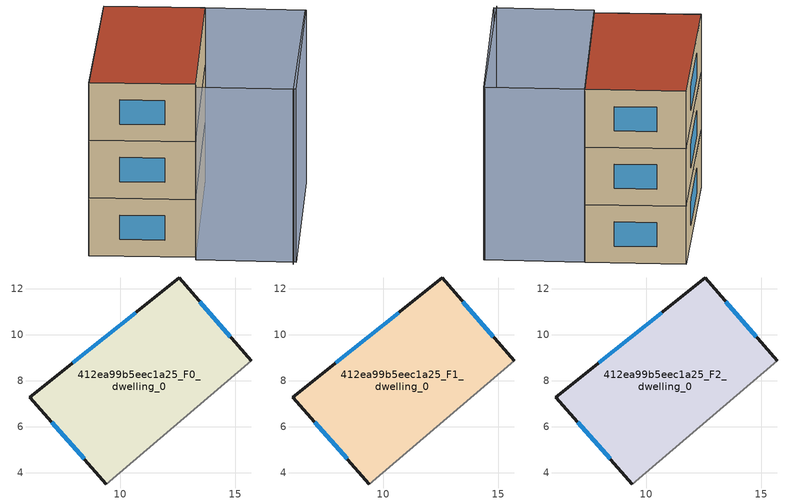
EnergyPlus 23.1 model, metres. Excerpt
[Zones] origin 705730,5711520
412ea99b5eec1a25_F0_dwelling_0
 floor ground (EU_floor_Construction): 12.57,12.47 15.7,8.88 9.4,3.51 6.07,7.27 z0
 wall outside (EU_wall_Construction): 15.7,8.88 12.57,12.47 6.07,7.27 9.4,3.51 z0:3
 wall adiabatic (EU_wall_Construction): 9.4,3.51 15.7,8.88 z0:3
 window (EU_Window_Construction): 14.8,9.91 13.47,11.43 / 7.03,6.18 8.44,4.6 / 10.69,10.97 7.95,8.77 z0.87:2.13
412ea99b5eec1a25_F1_dwelling_0
 floor to 412ea99b5eec1a25_F0_dwelling_0 (EU_floor_Construction): 12.57,12.47 15.7,8.88 9.4,3.51 6.07,7.27 z3
 wall outside (EU_wall_Construction): 15.7,8.88 12.57,12.47 6.07,7.27 9.4,3.51 z3:6
 wall adiabatic (EU_wall_Construction): 9.4,3.51 15.7,8.88 z3:6
 window (EU_Window_Construction): 14.8,9.91 13.47,11.43 / 7.03,6.18 8.44,4.6 / 10.69,10.97 7.95,8.77 z3.87:5.13
412ea99b5eec1a25_F2_dwelling_0
 floor to 412ea99b5eec1a25_F1_dwelling_0 (EU_floor_Construction): 12.57,12.47 15.7,8.88 9.4,3.51 6.07,7.27 z6
 wall outside (EU_wall_Construction): 15.7,8.88 12.57,12.47 6.07,7.27 9.4,3.51 z6:9
 wall adiabatic (EU_wall_Construction): 9.4,3.51 15.7,8.88 z6:9
 window (EU_Window_Construction): 14.8,9.91 13.47,11.43 / 7.03,6.18 8.44,4.6 / 10.69,10.97 7.95,8.77 z6.87:8.13
 roof outside (EU_roof_Construction): 15.7,8.88 12.57,12.47 6.07,7.27 9.4,3.51 z9
shading: 12,-0.32 18.73,5.28 / 9.18,3.32 15.7,8.88 / 15.7,8.88 18.77,5.27 / 18.77,5.27 12.25,-0.28 / 12.25,-0.28 9.18,3.32 z0:9
[Building]
EU S2 Campaign: North Axis=0; Terrain=City; Solar Distribution=FullExterior
[Site:Location]
London: Latitude=51.5; Longitude=-0.5; Time Zone=0; Elevation=25
[SizingPeriod:WeatherFileDays]
AnnualSizingPeriod: Begin Month=1; Begin Day of Month=1; End Month=12; End Day of Month=31; Day of Week for Start Day=Monday; Use Weather File Daylight Saving Period=No; Use Weather File Rain and Snow Indicators=No
[MATERIAL]
EU_InternalMass_Material: Roughness=MediumRough; Thickness=0.1; Conductivity=1; Density=1800; Specific Heat=900; Thermal Absorptance=0.9; Solar Absorptance=0.7; Visible Absorptance=0.7
[MATERIAL:NOMASS] Roughness=MediumRough; Thermal Absorptance=0.9; Solar Absorptance=0.7; Visible Absorptance=0.7
Name | Thermal Resistance
EU_wall_NoMass | 0.724719
EU_roof_NoMass | 2.98947
EU_floor_NoMass | 2.39157
[WINDOWMATERIAL:SIMPLEGLAZINGSYSTEM]
EU_Window_SimpleGlazing: UFactor=2.63425; Solar Heat Gain Coefficient=0.76; Visible Transmittance=0.76
[CONSTRUCTION]
EU_wall_Construction: EU_wall_NoMass
EU_roof_Construction: EU_roof_NoMass
EU_floor_Construction: EU_floor_NoMass
EU_Window_Construction: EU_Window_SimpleGlazing
EU_InternalMass_Construction: EU_InternalMass_Material
[ZONE] Type=1; Multiplier=1; Ceiling Height=autocalculate; Floor Area=autocalculate; Part of Total Floor Area=Yes
Name | Volume
412ea99b5eec1a25_F0_dwelling_0 | 121.753
412ea99b5eec1a25_F1_dwelling_0; 412ea99b5eec1a25_F2_dwelling_0 | 121.752
[INTERNALMASS] Construction=EU_InternalMass_Construction; Surface Area=40.5842
Name | Zone or ZoneList
412ea99b5eec1a25_F0_dwelling_0_EU_InternalMass | 412ea99b5eec1a25_F0_dwelling_0
412ea99b5eec1a25_F1_dwelling_0_EU_InternalMass | 412ea99b5eec1a25_F1_dwelling_0
412ea99b5eec1a25_F2_dwelling_0_EU_InternalMass | 412ea99b5eec1a25_F2_dwelling_0
[OTHEREQUIPMENT] Fuel Type=Electricity; Design Level Calculation Method=Watts/Area; Power per Zone Floor Area=1; Fraction Latent=0; Fraction Radiant=0; Fraction Lost=0; Carbon Dioxide Generation Rate=0; EndUse Subcategory=EU_Step8_InternalGains
Name | Zone or ZoneList or Space or SpaceList | Schedule
EU_Step8_InternalGain_412ea99b5eec1a25_F0_dwelling_0_f000 | 412ea99b5eec1a25_F0_dwelling_0 | EU_Step8_GainSchedule_412ea99b5eec1a25_F0_dwelling_0_f000
EU_Step8_InternalGain_412ea99b5eec1a25_F1_dwelling_0_f000 | 412ea99b5eec1a25_F1_dwelling_0 | EU_Step8_GainSchedule_412ea99b5eec1a25_F1_dwelling_0_f000
EU_Step8_InternalGain_412ea99b5eec1a25_F2_dwelling_0_f000 | 412ea99b5eec1a25_F2_dwelling_0 | EU_Step8_GainSchedule_412ea99b5eec1a25_F2_dwelling_0_f000
[ZONEVENTILATION:DESIGNFLOWRATE] Schedule=EU_AlwaysOn; Design Flow Rate Calculation Method=AirChanges/Hour; Air Changes per Hour=0.418135; Ventilation Type=Natural; Fan Pressure Rise=0; Fan Total Efficiency=1; Constant Term Coefficient=1; Temperature Term Coefficient=0; Velocity Term Coefficient=0; Velocity Squared Term Coefficient=0; Minimum Indoor Temperature=-100; Maximum Indoor Temperature=100; Delta Temperature=-100; Minimum Outdoor Temperature=-100; Maximum Outdoor Temperature=100; Maximum Wind Speed=40
Name | Zone or ZoneList or Space or SpaceList
EU_ConstantAir_412ea99b5eec1a25_F0_dwelling_0 | 412ea99b5eec1a25_F0_dwelling_0
EU_ConstantAir_412ea99b5eec1a25_F1_dwelling_0 | 412ea99b5eec1a25_F1_dwelling_0
EU_ConstantAir_412ea99b5eec1a25_F2_dwelling_0 | 412ea99b5eec1a25_F2_dwelling_0
[HVACTEMPLATE:THERMOSTAT] Constant Heating Setpoint=20; Constant Cooling Setpoint=50
EU_HeatOnly_412ea99b5eec1a25_F0_dwelling_0; EU_HeatOnly_412ea99b5eec1a25_F1_dwelling_0; EU_HeatOnly_412ea99b5eec1a25_F2_dwelling_0
[HVACTEMPLATE:ZONE:IDEALLOADSAIRSYSTEM] System Availability Schedule=EU_AlwaysOn; Maximum Heating Supply Air Temperature=50; Minimum Cooling Supply Air Temperature=13; Maximum Heating Supply Air Humidity Ratio=0.0156; Minimum Cooling Supply Air Humidity Ratio=0.0077; Heating Limit=NoLimit; Cooling Limit=NoLimit; Heating Availability Schedule=EU_AlwaysOn; Cooling Availability Schedule=EU_CoolingOff; Dehumidification Control Type=ConstantSensibleHeatRatio; Cooling Sensible Heat Ratio=0.7; Dehumidification Setpoint=60; Humidification Control Type=None; Humidification Setpoint=30; Outdoor Air Method=None; Outdoor Air Flow Rate per Person=0.00944; Outdoor Air Flow Rate per Zone Floor Area=0; Outdoor Air Flow Rate per Zone=0; Demand Controlled Ventilation Type=None; Outdoor Air Economizer Type=NoEconomizer; Heat Recovery Type=None; Sensible Heat Recovery Effectiveness=0.7; Latent Heat Recovery Effectiveness=0.65
Name | Template Thermostat
412ea99b5eec1a25_F0_dwelling_0 | EU_HeatOnly_412ea99b5eec1a25_F0_dwelling_0
412ea99b5eec1a25_F1_dwelling_0 | EU_HeatOnly_412ea99b5eec1a25_F1_dwelling_0
412ea99b5eec1a25_F2_dwelling_0 | EU_HeatOnly_412ea99b5eec1a25_F2_dwelling_0
[SIZING:ZONE] Zone Cooling Design Supply Air Temperature Input Method=SupplyAirTemperature; Zone Cooling Design Supply Air Temperature=13; Zone Heating Design Supply Air Temperature Input Method=SupplyAirTemperature; Zone Heating Design Supply Air Temperature=50; Zone Cooling Design Supply Air Humidity Ratio=0.008; Zone Heating Design Supply Air Humidity Ratio=0.008; Cooling Design Air Flow Method=DesignDay; Cooling Design Air Flow Rate=0; Cooling Minimum Air Flow per Zone Floor Area=0.000762; Cooling Minimum Air Flow=0; Cooling Minimum Air Flow Fraction=0.2; Heating Design Air Flow Method=DesignDay; Heating Design Air Flow Rate=0; Heating Maximum Air Flow per Zone Floor Area=0.002032; Heating Maximum Air Flow=0.141576; Heating Maximum Air Flow Fraction=0.3; Account for Dedicated Outdoor Air System=No; Dedicated Outdoor Air System Control Strategy=NeutralSupplyAir; Dedicated Outdoor Air Low Setpoint Temperature for Design=autosize; Dedicated Outdoor Air High Setpoint Temperature for Design=autosize; Zone Load Sizing Method=Sensible Load Only No Latent Load; Zone Latent Cooling Design Supply Air Humidity Ratio Input Method=HumidityRatioDifference; Zone Cooling Design Supply Air Humidity Ratio Difference=0.005; Zone Latent Heating Design Supply Air Humidity Ratio Input Method=HumidityRatioDifference; Zone Humidification Design Supply Air Humidity Ratio Difference=0.005
412ea99b5eec1a25_F0_dwelling_0; 412ea99b5eec1a25_F1_dwelling_0; 412ea99b5eec1a25_F2_dwelling_0
[SCHEDULE:CONSTANT]
Name | Hourly Value
EU_AlwaysOn | 1
EU_CoolingOff | 0
[SCHEDULE:FILE] Column Number=1; Rows to Skip at Top=0; Number of Hours of Data=8760; Column Separator=Comma; Interpolate to Timestep=No; Minutes per Item=60; Adjust Schedule for Daylight Savings=Yes
Name | File
EU_Step8_GainSchedule_412ea99b5eec1a25_F0_dwelling_0_f000 | ../../schedules/412ea99b5eec1a25/412ea99b5eec1a25_F0_dwelling_0_f000_gain.csv
EU_Step8_GainSchedule_412ea99b5eec1a25_F1_dwelling_0_f000 | ../../schedules/412ea99b5eec1a25/412ea99b5eec1a25_F1_dwelling_0_f000_gain.csv
EU_Step8_GainSchedule_412ea99b5eec1a25_F2_dwelling_0_f000 | ../../schedules/412ea99b5eec1a25/412ea99b5eec1a25_F2_dwelling_0_f000_gain.csv
